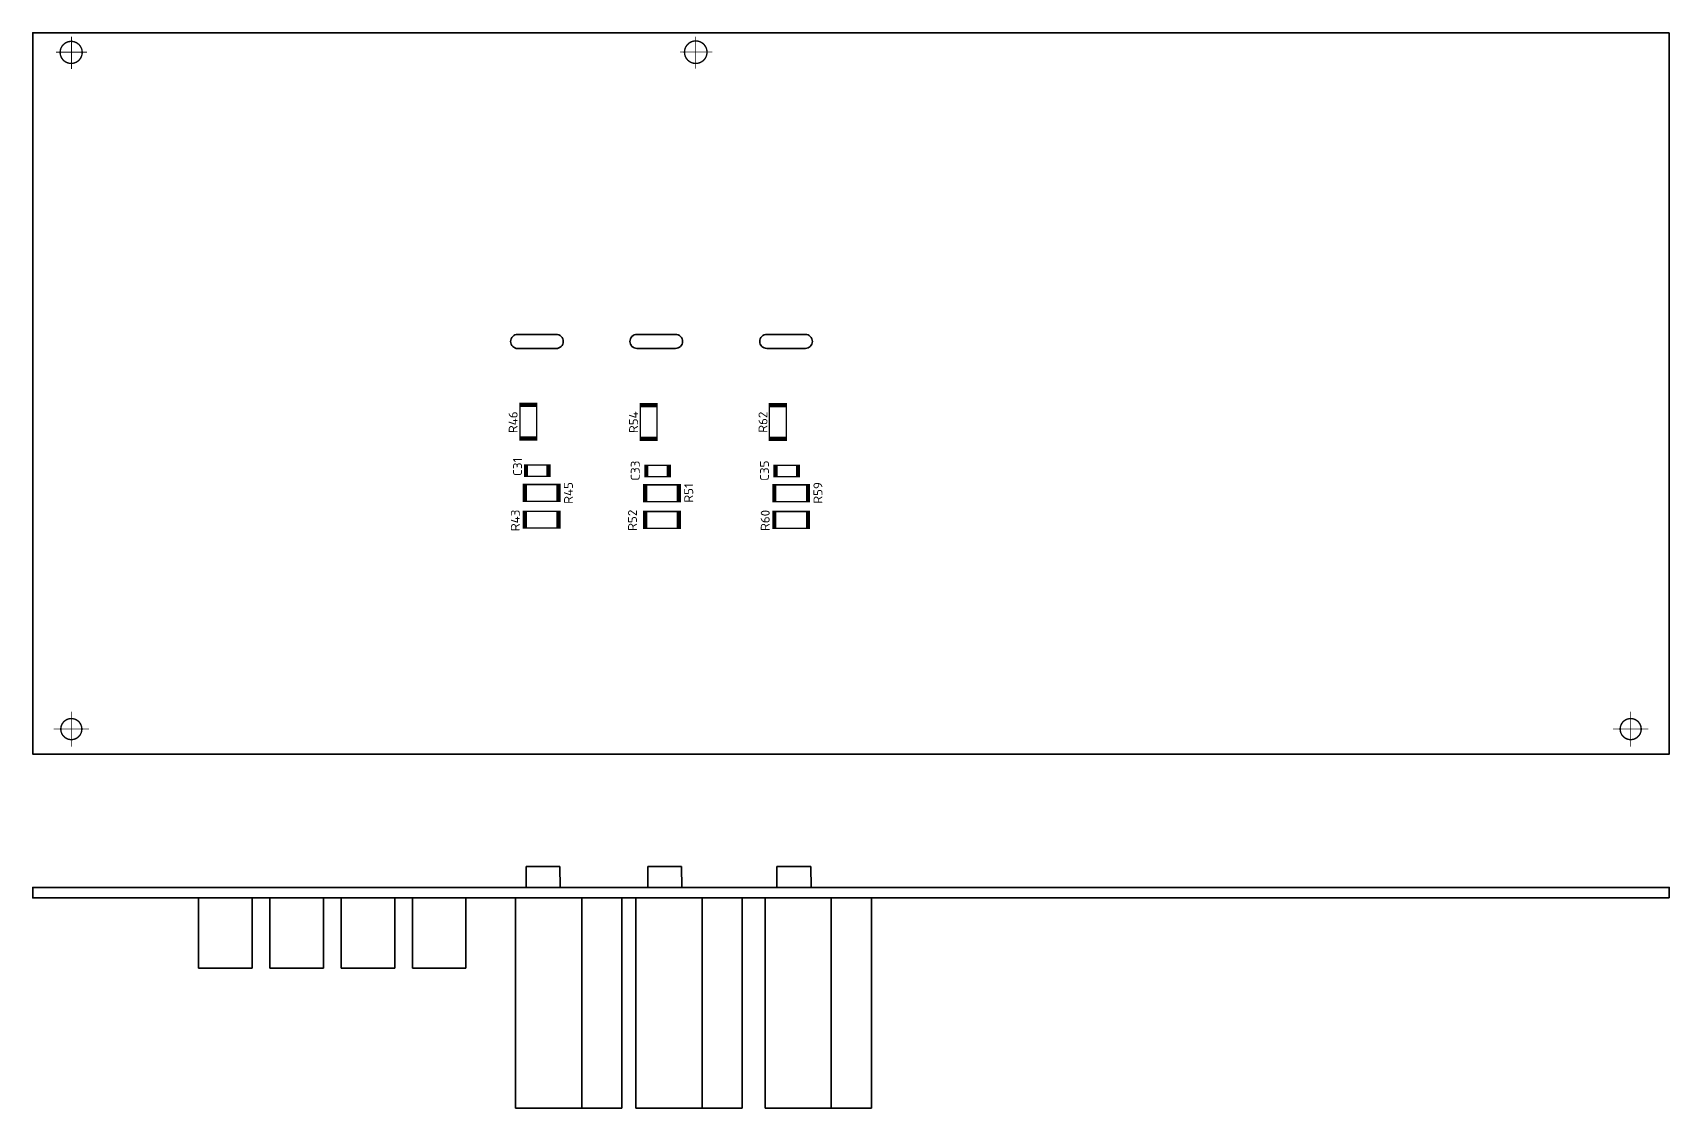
# Model space of a CAD drawing. Header units: millimetres. Extents: x 75 to 314, y 253 to 631.
# Drawn here: x 74.7 to 308, y 477.5 to 630.9 of the extents above; entities that cross this region are included whole.
import ezdxf
from ezdxf.enums import TextEntityAlignment as Align

# ---------------------------------------------------------------- set-up
doc = ezdxf.new("R2010")
doc.units = ezdxf.units.MM
for name, color, linetype, lineweight in [('BOARD', 173, 'Continuous', 35), ('BOTTOM', 250, 'Continuous', 35), ('TOP', 250, 'Continuous', 35)]:
    doc.layers.add(name, color=color, linetype=linetype, lineweight=lineweight)
doc.styles.get("Standard").update_dxf_attribs({"font": 'txt.shx'})

msp = doc.modelspace()

# ---------------------------------------------------------------- linework, layer by layer
at = {"layer": 'BOARD'}
for points in [[(308, 630.87), (74.75, 630.87), (74.75, 528), (308, 528)], [(308, 507.5), (74.75, 507.5), (74.75, 509), (74.75, 509), (308, 509)]]:
    msp.add_lwpolyline(points, close=True, dxfattribs=at)
for points in [[(142.866, 586.845, -0.414214), (143.866, 587.845), (149.366, 587.845, -0.414214), (150.366, 586.845, -0.414214), (149.366, 585.845), (143.866, 585.845, -0.414214), (142.866, 586.845)], [(159.868, 586.85, -0.414214), (160.868, 587.85), (166.368, 587.85, -0.414214), (167.368, 586.85, -0.414214), (166.368, 585.85), (160.868, 585.85, -0.414214), (159.868, 586.85)], [(178.368, 586.85, -0.414214), (179.368, 587.85), (184.868, 587.85, -0.414214), (185.868, 586.85, -0.414214), (184.868, 585.85), (179.368, 585.85, -0.414214), (178.368, 586.85)]]:
    msp.add_lwpolyline(points, format="xyb", dxfattribs=at)
at = {"layer": 'BOTTOM'}
for p, q in [((145.056, 509), (145.056, 512)), ((145.056, 512), (149.891, 512)), ((149.891, 512), (149.933, 509)), ((162.401, 509), (162.401, 512)), ((162.401, 512), (167.236, 512)), ((167.236, 512), (167.278, 509)), ((180.816, 509), (180.816, 512)), ((180.816, 512), (185.651, 512)), ((185.651, 512), (185.693, 509))]:
    msp.add_line(p, q, dxfattribs=at)
for points, const_width in [([(80.278, 630.297), (80.278, 625.697)], 0.1), ([(169.197, 630.328), (169.197, 625.728)], 0.1), ([(78.078, 628.097), (82.478, 628.097)], 0.1), ([(166.997, 628.128), (171.597, 628.128)], 0.1), ([(144.186, 572.805), (146.586, 572.805), (146.586, 578.005), (144.186, 578.005), (144.186, 572.805)], 0.2), ([(146.586, 577.805), (144.186, 577.805)], 0.2), ([(146.586, 577.605), (144.186, 577.605)], 0.2), ([(161.331, 572.765), (163.731, 572.765), (163.731, 577.965), (161.331, 577.965), (161.331, 572.765)], 0.2), ([(163.731, 577.765), (161.331, 577.765)], 0.2), ([(163.731, 577.565), (161.331, 577.565)], 0.2), ([(179.746, 572.765), (182.146, 572.765), (182.146, 577.965), (179.746, 577.965), (179.746, 572.765)], 0.2), ([(182.146, 577.765), (179.746, 577.765)], 0.2), ([(182.146, 577.565), (179.746, 577.565)], 0.2), ([(146.586, 573.205), (144.186, 573.205)], 0.2), ([(146.586, 573.005), (144.186, 573.005)], 0.2), ([(163.731, 573.165), (161.331, 573.165)], 0.2), ([(163.731, 572.965), (161.331, 572.965)], 0.2), ([(182.146, 573.165), (179.746, 573.165)], 0.2), ([(182.146, 572.965), (179.746, 572.965)], 0.2), ([(148.056, 567.62), (148.056, 569.22), (148.256, 569.22), (148.256, 567.62), (148.456, 567.62), (148.456, 569.22), (144.856, 569.22), (144.856, 567.62), (148.456, 567.62)], 0.2), ([(145.056, 569.22), (145.056, 567.62), (145.256, 567.62), (145.256, 569.22)], 0.2), ([(165.201, 567.58), (165.201, 569.18), (165.401, 569.18), (165.401, 567.58), (165.601, 567.58), (165.601, 569.18), (162.001, 569.18), (162.001, 567.58), (165.601, 567.58)], 0.2), ([(162.201, 569.18), (162.201, 567.58), (162.401, 567.58), (162.401, 569.18)], 0.2), ([(183.616, 567.58), (183.616, 569.18), (183.816, 569.18), (183.816, 567.58), (184.016, 567.58), (184.016, 569.18), (180.416, 569.18), (180.416, 567.58), (184.016, 567.58)], 0.2), ([(180.616, 569.18), (180.616, 567.58), (180.816, 567.58), (180.816, 569.18)], 0.2), ([(144.691, 566.445), (144.691, 564.045), (149.891, 564.045), (149.891, 566.445), (144.691, 566.445)], 0.2), ([(144.891, 564.045), (144.891, 566.445)], 0.2), ([(145.091, 564.045), (145.091, 566.445)], 0.2), ([(149.491, 564.045), (149.491, 566.445)], 0.2), ([(149.691, 564.045), (149.691, 566.445)], 0.2), ([(161.836, 566.405), (161.836, 564.005), (167.036, 564.005), (167.036, 566.405), (161.836, 566.405)], 0.2), ([(162.036, 564.005), (162.036, 566.405)], 0.2), ([(162.236, 564.005), (162.236, 566.405)], 0.2), ([(166.636, 564.005), (166.636, 566.405)], 0.2), ([(166.836, 564.005), (166.836, 566.405)], 0.2), ([(180.251, 566.405), (180.251, 564.005), (185.451, 564.005), (185.451, 566.405), (180.251, 566.405)], 0.2), ([(180.451, 564.005), (180.451, 566.405)], 0.2), ([(180.651, 564.005), (180.651, 566.405)], 0.2), ([(185.051, 564.005), (185.051, 566.405)], 0.2), ([(185.251, 564.005), (185.251, 566.405)], 0.2), ([(144.691, 562.635), (144.691, 560.235), (149.891, 560.235), (149.891, 562.635), (144.691, 562.635)], 0.2), ([(144.891, 560.235), (144.891, 562.635)], 0.2), ([(145.091, 560.235), (145.091, 562.635)], 0.2), ([(149.491, 560.235), (149.491, 562.635)], 0.2), ([(149.691, 560.235), (149.691, 562.635)], 0.2), ([(161.836, 562.595), (161.836, 560.195), (167.036, 560.195), (167.036, 562.595), (161.836, 562.595)], 0.2), ([(162.036, 560.195), (162.036, 562.595)], 0.2), ([(162.236, 560.195), (162.236, 562.595)], 0.2), ([(166.636, 560.195), (166.636, 562.595)], 0.2), ([(166.836, 560.195), (166.836, 562.595)], 0.2), ([(180.251, 562.595), (180.251, 560.195), (185.451, 560.195), (185.451, 562.595), (180.251, 562.595)], 0.2), ([(180.451, 560.195), (180.451, 562.595)], 0.2), ([(180.651, 560.195), (180.651, 562.595)], 0.2), ([(185.051, 560.195), (185.051, 562.595)], 0.2), ([(185.251, 560.195), (185.251, 562.595)], 0.2), ([(80.25, 534.07), (80.25, 529.07)], 0.1), ([(302.5, 534.07), (302.5, 529.07)], 0.1), ([(77.75, 531.57), (82.75, 531.57)], 0.1), ([(300, 531.57), (305, 531.57)], 0.1)]:
    msp.add_lwpolyline(points, dxfattribs=dict(at, const_width=const_width))
at = {"layer": 'BOTTOM', "const_width": 0.2}
for points in [[(169.247, 626.489, -1.000125), (169.248, 629.697, -0.999875), (169.247, 626.489)], [(80.228, 626.49, -0.999936), (80.228, 629.635, -1.000064), (80.228, 626.49)], [(80.25, 530.07, -1), (80.25, 533.07, -1), (80.25, 530.07)], [(302.5, 530.07, -1), (302.5, 533.07, -1), (302.5, 530.07)]]:
    msp.add_lwpolyline(points, format="xyb", dxfattribs=at)
at = {"layer": 'TOP'}
for p, q in [((98.396, 507.5), (98.396, 497.5)), ((106.016, 497.5), (106.016, 507.5)), ((108.556, 507.5), (108.556, 497.5)), ((116.176, 497.5), (116.176, 507.5)), ((118.716, 507.5), (118.716, 497.5)), ((126.336, 497.5), (126.336, 507.5)), ((128.876, 507.5), (128.876, 497.5)), ((136.496, 497.5), (136.496, 507.5)), ((143.561, 507.5), (143.561, 477.5)), ((153.006, 477.5), (153.006, 507.5)), ((158.721, 477.5), (158.721, 507.5)), ((160.706, 507.5), (160.706, 477.5)), ((170.151, 477.5), (170.151, 507.5)), ((175.866, 477.5), (175.866, 507.5)), ((179.121, 507.5), (179.121, 477.5)), ((188.566, 477.5), (188.566, 507.5)), ((194.281, 477.5), (194.281, 507.5)), ((98.396, 497.5), (106.016, 497.5)), ((108.556, 497.5), (116.176, 497.5)), ((118.716, 497.5), (126.336, 497.5)), ((128.876, 497.5), (136.496, 497.5)), ((143.561, 477.5), (153.006, 477.5)), ((149.276, 477.5), (158.721, 477.5)), ((160.706, 477.5), (170.151, 477.5)), ((166.421, 477.5), (175.866, 477.5)), ((179.121, 477.5), (188.566, 477.5)), ((184.836, 477.5), (194.281, 477.5))]:
    msp.add_line(p, q, dxfattribs=at)

# ---------------------------------------------------------------- texts
at = {"layer": 'BOTTOM', "width": 1.019685}
for s, p in [('R46', (143.85, 575.322)), ('R54', (161.022, 575.322)), ('R62', (179.466, 575.322)), ('C31', (144.486, 568.962)), ('C33', (161.261, 568.42)), ('C35', (179.676, 568.42)), ('R45', (151.736, 565.245)), ('R51', (168.881, 565.245)), ('R59', (187.296, 565.245)), ('R43', (144.168, 561.33)), ('R52', (160.866, 561.345)), ('R60', (179.784, 561.33))]:
    msp.add_text(s, height=1.27, rotation=90, dxfattribs=at).set_placement(p, align=Align.CENTER)

doc.saveas('drawing.dxf')
